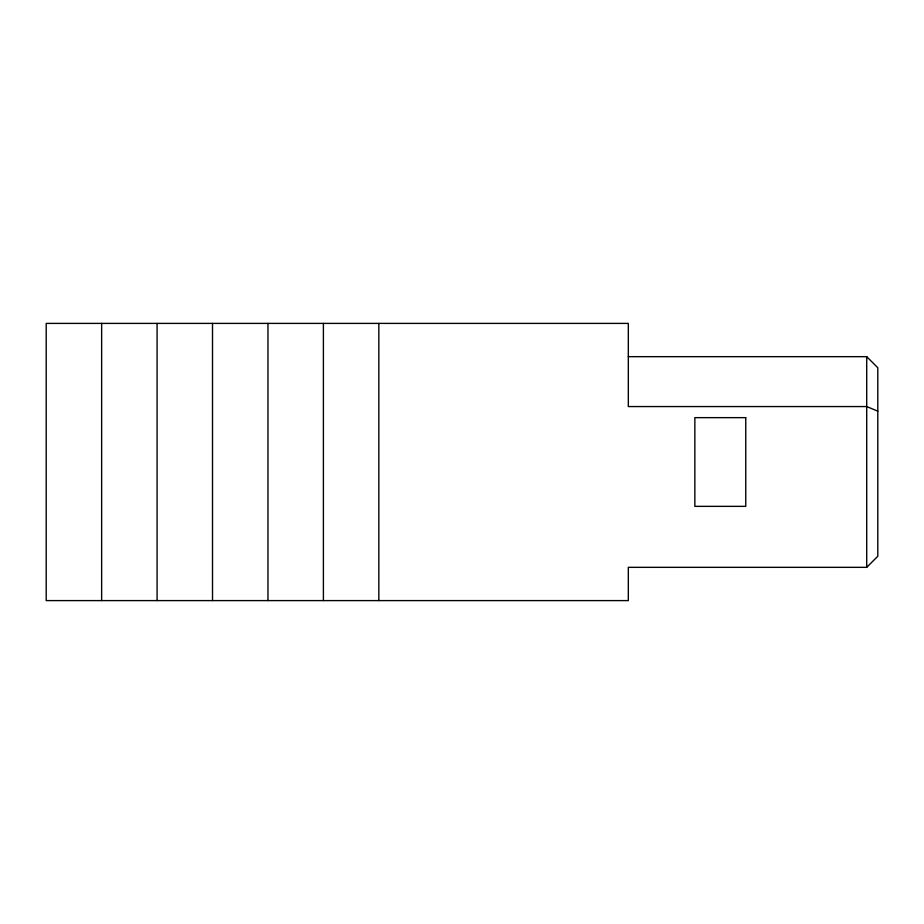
<?xml version="1.0" encoding="UTF-8"?>
<svg xmlns="http://www.w3.org/2000/svg" width="924" height="924" viewBox="0 0 924 924"><rect width="100%" height="100%" fill="white"/><g stroke="black" fill="none" stroke-linecap="round" stroke-linejoin="round"><path stroke-width="1.39" d="M877.8 411.157L866.712 406.56L628.32 406.56L628.32 323.4L46.2 323.4L46.2 600.6L628.32 600.6L628.32 567.336L866.712 567.336L877.8 556.248L877.8 367.752L866.712 356.664L628.32 356.664M866.712 356.664L866.712 567.336M378.84 323.4L378.84 600.6M323.4 323.4L323.4 600.6M267.96 323.4L267.96 600.6M212.52 323.4L212.52 600.6M157.08 323.4L157.08 600.6M101.64 323.4L101.64 600.6M745.749 417.648L694.848 417.648L694.848 506.352L745.749 506.352L745.749 417.648"/></g></svg>
